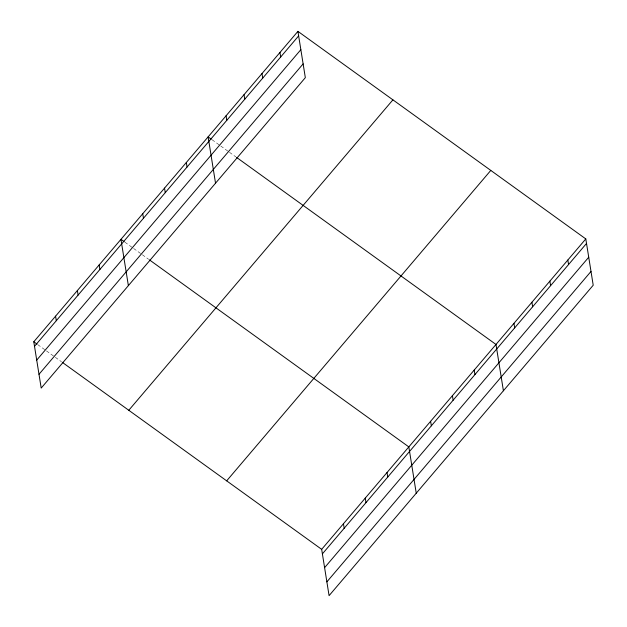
<?xml version="1.0" encoding="UTF-8"?>
<svg xmlns="http://www.w3.org/2000/svg" width="627" height="627" viewBox="0 0 627 627"><rect width="100%" height="100%" fill="white"/><g stroke="black" fill="none" stroke-linecap="round" stroke-linejoin="round"><path stroke-width="0.47" stroke-dasharray="3.13 2.35" d="M212.075 139.75L219.991 145.456M220.782 146.028L228.698 151.734M229.49 152.306L235.823 156.875M124.906 242.187L132.822 247.9M133.614 248.464L141.537 254.178M142.329 254.75L148.662 259.312M37.745 344.631L45.661 350.336M46.453 350.908L61.493 361.755"/><path stroke-width="0.94" d="M297.919 31.35L305.333 77.662L41.202 388.082L33.787 341.778L297.919 31.35L585.798 238.918L593.213 285.222L329.081 595.65L321.667 549.338L62.285 362.328M34.516 346.308L298.648 35.88M36.719 360.094L300.85 49.666M38.999 374.295L303.131 63.876M128.786 410.27L392.917 99.85M226.668 480.846L490.792 170.419M321.667 549.338L585.798 238.918M322.388 553.876L586.519 243.448M324.598 567.662L588.729 257.235M326.871 581.864L591.002 271.436M211.283 139.178L208.117 136.898L215.531 183.202M236.614 157.44L495.988 344.458L503.41 390.77M124.115 241.614L120.948 239.334L128.37 285.646M149.453 259.884L408.828 446.902L416.242 493.206M33.787 341.778L36.954 344.058M567.835 260.025L568.564 264.555M549.871 281.131L550.6 285.669M531.915 302.238L532.636 306.775M513.952 323.352L514.681 327.882M474.2 370.071L474.929 374.601M452.412 395.676L453.133 400.214M430.616 421.289L431.345 425.827M387.039 472.507L387.76 477.045M365.243 498.12L365.972 502.65M279.955 52.456L280.684 56.994M343.455 523.733L344.184 528.263M262 73.571L262.721 78.101M244.036 94.677L244.765 99.207M226.073 115.783L226.802 120.321M186.321 162.503L187.05 167.041M164.533 188.116L165.262 192.646M142.744 213.729L143.465 218.259M99.16 264.947L99.889 269.477M77.372 290.552L78.093 295.09M55.576 316.165L56.305 320.703"/></g></svg>
